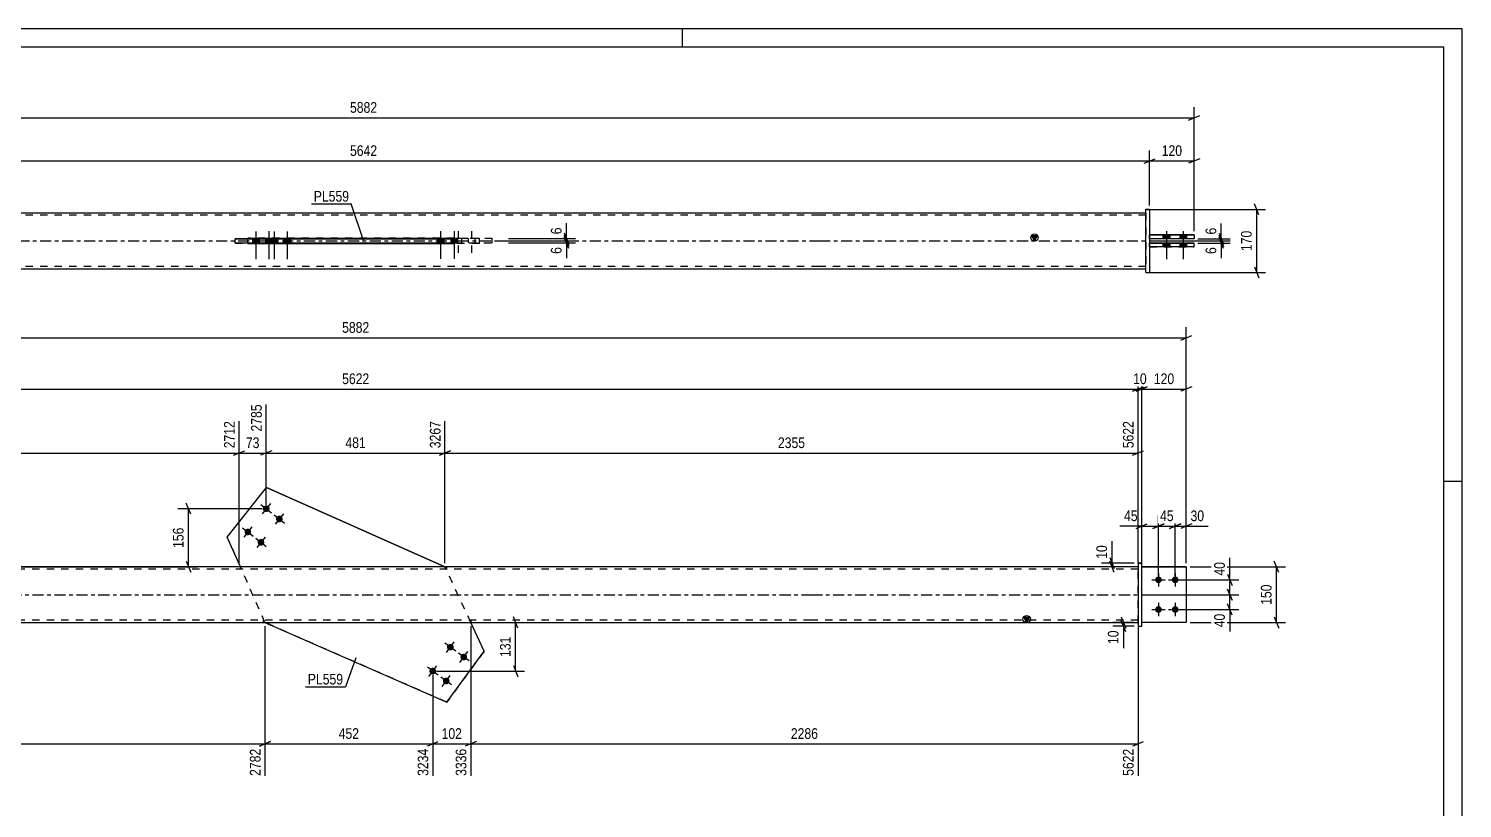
# Model space of a CAD drawing. Header units: millimetres. Extents: x 0 to 594, y 0 to 420.
# Drawn here: x 207.9 to 594, y 210 to 420 of the extents above; entities that cross this region are included whole.
import ezdxf

# ---------------------------------------------------------------- set-up
doc = ezdxf.new("R2010")
doc.units = ezdxf.units.MM
doc.linetypes.add('DXK_LINE_DOT2', pattern=[3.9198, 1.9599, -1.9599])
doc.linetypes.add('DXK_LINE_DOT3', pattern=[5.9187, 2.979, -0.9799, 0.9799, -0.9799])
doc.styles.add('Arial Narrow', font='ARIALN.TTF', dxfattribs={"height": 0.2})

# ---------------------------------------------------------------- blocks, each defined once
blk = doc.blocks.new('Unknown-580870768-1129')
at = {"color": 5, "linetype": 'Continuous'}
for p, q in [((594, 420), (0, 420)), ((384, 415), (384, 420)), ((594, 0), (594, 420)), ((589, 415), (5, 415)), ((589, 5), (589, 415)), ((594, 298), (589, 298))]:
    blk.add_line(p, q, dxfattribs=at)
blk = doc.blocks.new('Part-580870768-1687 - 1671')
at = {"color": 2, "linetype": 'Continuous'}
for p, q in [((261.4, 283.06), (271.92, 296.41)), ((261.4, 283.07), (271.92, 296.41)), ((320.01, 275.05), (271.92, 296.41)), ((271.92, 296.41), (271.92, 296.41)), ((271.92, 296.41), (320.02, 275.05)), ((264.93, 275.05), (261.4, 283.06)), ((271.55, 260.05), (320.52, 238.6)), ((330.57, 252.31), (326.98, 260.05)), ((330.57, 252.31), (326.98, 260.05)), ((320.52, 238.6), (330.57, 252.31))]:
    blk.add_line(p, q, dxfattribs=at)
at = {"color": 7, "linetype": 'DXK_LINE_DOT2'}
for p, q in [((261.4, 283.06), (261.4, 283.07)), ((271.55, 260.05), (261.4, 283.07)), ((271.55, 260.05), (264.93, 275.05)), ((320.02, 275.05), (320.01, 275.05)), ((320.02, 275.05), (320.02, 275.05)), ((326.98, 260.05), (320.02, 275.05)), ((326.98, 260.05), (320.02, 275.05)), ((271.55, 260.05), (271.55, 260.05)), ((320.52, 238.6), (271.55, 260.05)), ((330.57, 252.31), (320.52, 238.6)), ((330.57, 252.31), (330.57, 252.31)), ((320.52, 238.6), (320.52, 238.6))]:
    blk.add_line(p, q, dxfattribs=at)
blk = doc.blocks.new('Bolt-580870768-1679 - 1671')
at = {"linetype": 'Continuous'}
for points in [[(321.46, 254.31), (321.65, 254.29), (321.83, 254.23), (321.99, 254.14), (322.13, 254.01), (322.24, 253.86), (322.32, 253.69), (322.36, 253.5), (322.36, 253.32), (322.32, 253.13), (322.24, 252.96), (322.13, 252.81), (321.99, 252.68), (321.83, 252.59), (321.65, 252.53), (321.46, 252.51), (321.27, 252.53), (321.1, 252.59), (320.93, 252.68), (320.79, 252.81), (320.68, 252.96), (320.61, 253.13), (320.57, 253.32), (320.57, 253.5), (320.61, 253.69), (320.68, 253.86), (320.79, 254.01), (320.93, 254.14), (321.1, 254.23), (321.27, 254.29)], [(325.09, 251.65), (325.28, 251.63), (325.46, 251.57), (325.62, 251.48), (325.76, 251.35), (325.87, 251.2), (325.95, 251.03), (325.99, 250.84), (325.99, 250.66), (325.95, 250.47), (325.87, 250.3), (325.76, 250.15), (325.62, 250.02), (325.46, 249.93), (325.28, 249.87), (325.09, 249.85), (324.9, 249.87), (324.72, 249.93), (324.56, 250.02), (324.42, 250.15), (324.31, 250.3), (324.23, 250.47), (324.2, 250.66), (324.2, 250.84), (324.23, 251.03), (324.31, 251.2), (324.42, 251.35), (324.56, 251.48), (324.72, 251.57), (324.9, 251.63)], [(316.73, 247.86), (316.92, 247.84), (317.1, 247.78), (317.26, 247.69), (317.4, 247.56), (317.51, 247.41), (317.59, 247.24), (317.63, 247.05), (317.63, 246.87), (317.59, 246.68), (317.51, 246.51), (317.4, 246.36), (317.26, 246.23), (317.1, 246.14), (316.92, 246.08), (316.73, 246.06), (316.54, 246.08), (316.36, 246.14), (316.2, 246.23), (316.06, 246.36), (315.95, 246.51), (315.87, 246.68), (315.84, 246.87), (315.84, 247.05), (315.87, 247.24), (315.95, 247.41), (316.06, 247.56), (316.2, 247.69), (316.36, 247.78), (316.54, 247.84)], [(320.36, 245.2), (320.55, 245.18), (320.73, 245.12), (320.89, 245.03), (321.03, 244.9), (321.14, 244.75), (321.22, 244.58), (321.25, 244.39), (321.25, 244.2), (321.22, 244.02), (321.14, 243.85), (321.03, 243.7), (320.89, 243.57), (320.73, 243.48), (320.55, 243.42), (320.36, 243.4), (320.17, 243.42), (319.99, 243.48), (319.83, 243.57), (319.69, 243.7), (319.58, 243.85), (319.5, 244.02), (319.46, 244.2), (319.46, 244.39), (319.5, 244.58), (319.58, 244.75), (319.69, 244.9), (319.83, 245.03), (319.99, 245.12), (320.17, 245.18)]]:
    blk.add_hatch(color=1, dxfattribs=at).paths.add_polyline_path(points)
at = {"color": 1, "linetype": 'Continuous'}
for p, q in [((320.4, 251.96), (322.53, 254.86)), ((322.91, 252.35), (320.01, 254.48)), ((326.54, 249.69), (323.64, 251.82)), ((324.03, 249.3), (326.15, 252.2)), ((318.18, 245.9), (315.28, 248.03)), ((315.67, 245.51), (317.8, 248.41)), ((321.81, 243.24), (318.91, 245.36)), ((319.3, 242.85), (321.42, 245.75))]:
    blk.add_line(p, q, dxfattribs=at)
blk = doc.blocks.new('Bolt-580870768-1680 - 1671')
at = {"linetype": 'Continuous'}
for points in [[(271.88, 291.61), (272.07, 291.59), (272.25, 291.53), (272.41, 291.44), (272.55, 291.31), (272.66, 291.16), (272.74, 290.99), (272.78, 290.8), (272.78, 290.62), (272.74, 290.43), (272.66, 290.26), (272.55, 290.11), (272.41, 289.98), (272.25, 289.89), (272.07, 289.83), (271.88, 289.81), (271.7, 289.83), (271.52, 289.89), (271.36, 289.98), (271.22, 290.11), (271.11, 290.26), (271.03, 290.43), (270.99, 290.62), (270.99, 290.8), (271.03, 290.99), (271.11, 291.16), (271.22, 291.31), (271.36, 291.44), (271.52, 291.53), (271.7, 291.59)], [(275.42, 288.82), (275.61, 288.8), (275.78, 288.74), (275.95, 288.65), (276.09, 288.52), (276.2, 288.37), (276.27, 288.2), (276.31, 288.02), (276.31, 287.83), (276.27, 287.64), (276.2, 287.47), (276.09, 287.32), (275.95, 287.19), (275.78, 287.1), (275.61, 287.04), (275.42, 287.02), (275.23, 287.04), (275.05, 287.1), (274.89, 287.19), (274.75, 287.32), (274.64, 287.47), (274.56, 287.64), (274.52, 287.83), (274.52, 288.02), (274.56, 288.2), (274.64, 288.37), (274.75, 288.52), (274.89, 288.65), (275.05, 288.74), (275.23, 288.8)], [(266.93, 285.33), (267.12, 285.31), (267.3, 285.25), (267.46, 285.16), (267.6, 285.03), (267.71, 284.88), (267.79, 284.71), (267.83, 284.52), (267.83, 284.33), (267.79, 284.15), (267.71, 283.98), (267.6, 283.83), (267.46, 283.7), (267.3, 283.61), (267.12, 283.55), (266.93, 283.53), (266.74, 283.55), (266.56, 283.61), (266.4, 283.7), (266.26, 283.83), (266.15, 283.98), (266.07, 284.15), (266.04, 284.33), (266.04, 284.52), (266.07, 284.71), (266.15, 284.88), (266.26, 285.03), (266.4, 285.16), (266.56, 285.25), (266.74, 285.31)], [(270.46, 282.54), (270.65, 282.52), (270.83, 282.46), (270.99, 282.37), (271.13, 282.24), (271.24, 282.09), (271.32, 281.92), (271.36, 281.74), (271.36, 281.55), (271.32, 281.36), (271.24, 281.19), (271.13, 281.04), (270.99, 280.91), (270.83, 280.82), (270.65, 280.76), (270.46, 280.74), (270.28, 280.76), (270.1, 280.82), (269.93, 280.91), (269.79, 281.04), (269.68, 281.19), (269.61, 281.36), (269.57, 281.55), (269.57, 281.74), (269.61, 281.92), (269.68, 282.09), (269.79, 282.24), (269.93, 282.37), (270.1, 282.46), (270.28, 282.52)]]:
    blk.add_hatch(color=1, dxfattribs=at).paths.add_polyline_path(points)
at = {"color": 1, "linetype": 'Continuous'}
for p, q in [((270.47, 291.83), (273.3, 289.6)), ((273, 292.12), (270.77, 289.3)), ((268.04, 285.84), (265.82, 283.02)), ((274, 289.04), (276.83, 286.81)), ((276.53, 289.34), (274.3, 286.51)), ((265.52, 285.54), (268.34, 283.32)), ((269.05, 282.76), (271.88, 280.53)), ((271.58, 283.06), (269.35, 280.23))]:
    blk.add_line(p, q, dxfattribs=at)
blk = doc.blocks.new('Part-580870768-1718 - 1671')
at = {"linetype": 'Continuous'}
blk.add_hatch(color=2, dxfattribs=at).paths.add_polyline_path([(476.67, 260.05), (475.87, 261.45), (477.47, 261.45)])
at = {"color": 2, "linetype": 'Continuous'}
for p, q in [((418.57, 275.05), (173.4, 275.05)), ((506.67, 275.05), (418.67, 275.05)), ((173.4, 260.05), (418.57, 260.05)), ((418.67, 260.05), (506.67, 260.05)), ((476.67, 260.05), (475.87, 261.45)), ((475.87, 261.45), (477.47, 261.45)), ((477.47, 261.45), (476.67, 260.05))]:
    blk.add_line(p, q, dxfattribs=at)
at = {"color": 7, "linetype": 'DXK_LINE_DOT2'}
for p, q in [((418.57, 274.45), (173.4, 274.45)), ((264.83, 275.05), (264.83, 274.45)), ((320.4, 275.05), (320.4, 274.45)), ((506.67, 274.45), (418.67, 274.45)), ((506.67, 260.05), (506.67, 275.05)), ((418.57, 260.65), (173.4, 260.65)), ((271.19, 260.05), (271.19, 260.65)), ((327.08, 260.05), (327.08, 260.65)), ((506.67, 260.65), (418.67, 260.65))]:
    blk.add_line(p, q, dxfattribs=at)
at = {"color": 7, "linetype": 'DXK_LINE_DOT3'}
for p, q in [((173.4, 267.55), (418.57, 267.55)), ((418.67, 267.55), (506.67, 267.55))]:
    blk.add_line(p, q, dxfattribs=at)
at = {"color": 2, "linetype": 'Continuous'}
blk.add_circle((476.67, 260.95), 1, dxfattribs=at)
blk = doc.blocks.new('Part-580870768-3799 - 1671')
at = {"color": 2, "linetype": 'Continuous'}
for p, q in [((507.67, 275.06), (519.67, 275.06)), ((519.67, 275.05), (507.67, 275.05)), ((519.67, 275.06), (519.67, 275.05)), ((519.67, 275.06), (519.67, 275.05)), ((519.67, 275.05), (519.67, 275.05))]:
    blk.add_line(p, q, dxfattribs=at)
at = {"color": 7, "linetype": 'DXK_LINE_DOT2'}
for p, q in [((507.67, 275.05), (507.67, 275.06)), ((507.67, 260.05), (507.67, 275.06)), ((519.67, 275.05), (519.67, 260.05)), ((519.67, 260.06), (507.67, 260.06)), ((519.67, 260.05), (507.67, 260.05))]:
    blk.add_line(p, q, dxfattribs=at)
blk = doc.blocks.new('Part-580870768-3800 - 1671')
at = {"color": 2, "linetype": 'Continuous'}
for p, q in [((507.67, 275.05), (519.67, 275.05)), ((519.67, 275.05), (507.67, 275.05)), ((519.67, 275.05), (519.67, 275.05)), ((519.67, 275.05), (519.67, 260.05)), ((519.67, 260.05), (507.67, 260.05))]:
    blk.add_line(p, q, dxfattribs=at)
at = {"color": 7, "linetype": 'DXK_LINE_DOT2'}
for p, q in [((507.67, 275.05), (507.67, 275.05)), ((507.67, 260.05), (507.67, 275.05)), ((519.67, 260.05), (507.67, 260.05))]:
    blk.add_line(p, q, dxfattribs=at)
blk = doc.blocks.new('Part-580870768-3801 - 1671')
at = {"color": 2, "linetype": 'Continuous'}
for p, q in [((506.67, 276.03), (506.67, 276.07)), ((506.67, 276.07), (506.67, 259.03)), ((506.67, 276.07), (507.67, 276.07)), ((507.67, 276.03), (506.67, 276.03)), ((507.67, 259.03), (507.67, 276.07)), ((506.67, 259.03), (507.67, 259.03))]:
    blk.add_line(p, q, dxfattribs=at)
at = {"color": 7, "linetype": 'DXK_LINE_DOT2'}
blk.add_line((506.67, 259.07), (507.67, 259.07), dxfattribs=at)
blk = doc.blocks.new('Bolt-580870768-3802 - 1671')
at = {"linetype": 'Continuous'}
for points in [[(512.17, 272.45), (512.36, 272.43), (512.54, 272.37), (512.7, 272.28), (512.84, 272.15), (512.95, 272), (513.03, 271.83), (513.07, 271.64), (513.07, 271.46), (513.03, 271.27), (512.95, 271.1), (512.84, 270.95), (512.7, 270.82), (512.54, 270.73), (512.36, 270.67), (512.17, 270.65), (511.99, 270.67), (511.81, 270.73), (511.65, 270.82), (511.51, 270.95), (511.39, 271.1), (511.32, 271.27), (511.28, 271.46), (511.28, 271.64), (511.32, 271.83), (511.39, 272), (511.51, 272.15), (511.65, 272.28), (511.81, 272.37), (511.99, 272.43)], [(516.67, 272.45), (516.86, 272.43), (517.04, 272.37), (517.2, 272.28), (517.34, 272.15), (517.45, 272), (517.53, 271.83), (517.57, 271.64), (517.57, 271.46), (517.53, 271.27), (517.45, 271.1), (517.34, 270.95), (517.2, 270.82), (517.04, 270.73), (516.86, 270.67), (516.67, 270.65), (516.49, 270.67), (516.31, 270.73), (516.15, 270.82), (516.01, 270.95), (515.89, 271.1), (515.82, 271.27), (515.78, 271.46), (515.78, 271.64), (515.82, 271.83), (515.89, 272), (516.01, 272.15), (516.15, 272.28), (516.31, 272.37), (516.49, 272.43)], [(512.17, 264.45), (512.36, 264.43), (512.54, 264.37), (512.7, 264.28), (512.84, 264.15), (512.95, 264), (513.03, 263.83), (513.07, 263.64), (513.07, 263.46), (513.03, 263.27), (512.95, 263.1), (512.84, 262.95), (512.7, 262.82), (512.54, 262.73), (512.36, 262.67), (512.17, 262.65), (511.99, 262.67), (511.81, 262.73), (511.65, 262.82), (511.51, 262.95), (511.39, 263.1), (511.32, 263.27), (511.28, 263.46), (511.28, 263.64), (511.32, 263.83), (511.39, 264), (511.51, 264.15), (511.65, 264.28), (511.81, 264.37), (511.99, 264.43)], [(516.67, 264.45), (516.86, 264.43), (517.04, 264.37), (517.2, 264.28), (517.34, 264.15), (517.45, 264), (517.53, 263.83), (517.57, 263.64), (517.57, 263.46), (517.53, 263.27), (517.45, 263.1), (517.34, 262.95), (517.2, 262.82), (517.04, 262.73), (516.86, 262.67), (516.67, 262.65), (516.49, 262.67), (516.31, 262.73), (516.15, 262.82), (516.01, 262.95), (515.89, 263.1), (515.82, 263.27), (515.78, 263.46), (515.78, 263.64), (515.82, 263.83), (515.89, 264), (516.01, 264.15), (516.15, 264.28), (516.31, 264.37), (516.49, 264.43)]]:
    blk.add_hatch(color=1, dxfattribs=at).paths.add_polyline_path(points)
at = {"color": 1, "linetype": 'Continuous'}
for p, q in [((510.37, 271.55), (513.97, 271.55)), ((512.17, 273.35), (512.17, 269.75)), ((514.87, 271.55), (518.47, 271.55)), ((516.67, 273.35), (516.67, 269.75)), ((510.37, 263.55), (513.97, 263.55)), ((512.17, 265.35), (512.17, 261.75)), ((514.87, 263.55), (518.47, 263.55)), ((516.67, 265.35), (516.67, 261.75))]:
    blk.add_line(p, q, dxfattribs=at)
blk = doc.blocks.new('Part-580870768-1455 - 1366')
at = {"linetype": 'Continuous'}
blk.add_hatch(color=2, dxfattribs=at).paths.add_polyline_path([(478.79, 362.85), (477.99, 364.25), (479.59, 364.25)])
at = {"color": 2, "linetype": 'Continuous'}
for p, q in [((420.69, 370.35), (175.52, 370.35)), ((508.79, 370.35), (420.79, 370.35)), ((266.95, 363.53), (322.52, 363.53)), ((266.95, 363.53), (266.95, 363.41)), ((273.31, 363.53), (273.31, 363.39)), ((322.52, 363.53), (322.52, 362.13)), ((478.79, 362.85), (477.99, 364.25)), ((477.99, 364.25), (479.59, 364.25)), ((479.59, 364.25), (478.79, 362.85)), ((266.95, 362.13), (266.95, 362.21)), ((266.95, 362.13), (322.52, 362.13)), ((266.95, 362.13), (322.52, 362.13)), ((273.31, 362.16), (273.31, 362.19)), ((322.52, 362.16), (273.31, 362.16)), ((322.52, 362.16), (273.31, 362.16)), ((175.52, 355.35), (420.69, 355.35)), ((420.79, 355.35), (508.79, 355.35))]:
    blk.add_line(p, q, dxfattribs=at)
at = {"color": 7, "linetype": 'DXK_LINE_DOT2'}
for p, q in [((420.69, 369.75), (175.52, 369.75)), ((508.79, 369.75), (420.79, 369.75)), ((508.79, 370.35), (508.79, 355.35)), ((266.95, 363.53), (266.95, 363.53)), ((322.52, 363.53), (266.95, 363.53)), ((266.95, 363.53), (266.95, 363.53)), ((266.95, 362.13), (266.95, 363.41)), ((273.31, 363.56), (273.31, 363.53)), ((273.31, 363.56), (329.2, 363.56)), ((273.31, 363.56), (273.31, 363.56)), ((273.31, 363.56), (329.2, 363.56)), ((273.31, 363.56), (273.31, 363.53)), ((273.31, 363.56), (273.31, 363.56)), ((273.31, 362.16), (273.31, 363.39)), ((322.52, 363.53), (322.52, 363.53)), ((322.52, 363.53), (322.52, 363.53)), ((329.2, 363.56), (329.2, 362.16)), ((329.2, 362.16), (322.52, 362.16)), ((329.2, 362.16), (322.52, 362.16)), ((420.69, 355.95), (175.52, 355.95)), ((508.79, 355.95), (420.79, 355.95))]:
    blk.add_line(p, q, dxfattribs=at)
at = {"color": 7, "linetype": 'DXK_LINE_DOT3'}
for p, q in [((175.52, 362.85), (420.69, 362.85)), ((420.79, 362.85), (508.79, 362.85))]:
    blk.add_line(p, q, dxfattribs=at)
at = {"color": 2, "linetype": 'Continuous'}
blk.add_circle((478.79, 363.75), 1, dxfattribs=at)
blk = doc.blocks.new('Bolt-580870768-1434 - 1366')
at = {"linetype": 'Continuous'}
for points in [[(317.95, 362.29), (319.75, 362.29), (319.75, 363.49), (317.95, 363.49)], [(321.58, 362.29), (323.38, 362.3), (323.38, 363.5), (321.58, 363.49)]]:
    blk.add_hatch(color=1, dxfattribs=at).paths.add_polyline_path(points)
at = {"color": 1, "linetype": 'Continuous'}
for p, q in [((317.95, 363.49), (317.95, 362.29)), ((318.85, 365.49), (318.85, 357.99)), ((319.75, 363.49), (319.75, 362.29)), ((321.58, 363.49), (321.58, 362.29)), ((322.48, 365.49), (322.48, 357.99)), ((323.38, 363.5), (323.38, 362.3))]:
    blk.add_line(p, q, dxfattribs=at)
at = {"color": 1, "linetype": 'DXK_LINE_DOT2'}
for p, q in [((322.68, 363.47), (322.68, 362.27)), ((323.58, 365.48), (323.58, 357.98)), ((324.48, 363.48), (324.48, 362.28)), ((326.31, 363.48), (326.31, 362.28)), ((327.21, 365.48), (327.21, 357.98)), ((328.11, 363.48), (328.11, 362.28))]:
    blk.add_line(p, q, dxfattribs=at)
blk = doc.blocks.new('Part-580870768-1396 - 1366')
at = {"color": 2, "linetype": 'Continuous'}
for p, q in [((273.67, 363.46), (263.52, 363.41)), ((263.52, 362.21), (263.52, 363.41)), ((263.52, 363.41), (274.04, 363.39)), ((322.52, 363.51), (273.67, 363.46)), ((274.04, 363.39), (322.14, 363.43)), ((274.04, 362.19), (274.04, 363.39)), ((322.14, 362.23), (322.14, 363.43)), ((322.52, 363.43), (322.14, 363.43)), ((274.04, 362.19), (263.52, 362.21)), ((322.14, 362.23), (274.04, 362.19)), ((322.52, 362.23), (322.14, 362.23))]:
    blk.add_line(p, q, dxfattribs=at)
at = {"color": 7, "linetype": 'DXK_LINE_DOT2'}
for p, q in [((273.67, 362.26), (273.67, 363.46)), ((322.64, 363.51), (322.52, 363.51)), ((332.69, 363.48), (322.52, 363.43)), ((322.64, 362.31), (322.64, 363.51)), ((332.69, 363.48), (322.64, 363.51)), ((332.69, 362.28), (332.69, 363.48)), ((263.52, 362.21), (273.67, 362.26)), ((273.67, 362.26), (322.64, 362.31)), ((332.69, 362.28), (322.52, 362.23)), ((322.64, 362.31), (332.69, 362.28))]:
    blk.add_line(p, q, dxfattribs=at)
blk = doc.blocks.new('Bolt-580870768-1435 - 1366')
at = {"linetype": 'Continuous'}
for points in [[(269.95, 363.41), (268.15, 363.41), (268.15, 362.21), (269.95, 362.21)], [(273.48, 363.42), (271.68, 363.42), (271.68, 362.22), (273.48, 362.22)], [(274.91, 363.4), (273.11, 363.4), (273.11, 362.2), (274.91, 362.2)], [(278.44, 363.41), (276.64, 363.4), (276.64, 362.2), (278.44, 362.21)]]:
    blk.add_hatch(color=1, dxfattribs=at).paths.add_polyline_path(points)
at = {"color": 1, "linetype": 'Continuous'}
for p, q in [((268.15, 363.41), (268.15, 362.21)), ((269.05, 365.41), (269.05, 357.91)), ((269.95, 363.41), (269.95, 362.21)), ((271.68, 363.42), (271.68, 362.22)), ((272.58, 365.42), (272.58, 357.92)), ((273.11, 363.4), (273.11, 362.2)), ((273.48, 363.42), (273.48, 362.22)), ((274.01, 365.4), (274.01, 357.9)), ((274.91, 363.4), (274.91, 362.2)), ((276.64, 363.4), (276.64, 362.2)), ((277.54, 365.4), (277.54, 357.9)), ((278.44, 363.41), (278.44, 362.21))]:
    blk.add_line(p, q, dxfattribs=at)
blk = doc.blocks.new('Part-580870768-3843 - 1366')
at = {"color": 2, "linetype": 'Continuous'}
for p, q in [((521.79, 364.46), (509.79, 364.46)), ((509.79, 364.43), (521.79, 364.43)), ((521.79, 363.43), (509.79, 363.43)), ((521.79, 364.46), (521.79, 363.43))]:
    blk.add_line(p, q, dxfattribs=at)
at = {"color": 7, "linetype": 'DXK_LINE_DOT2'}
for p, q in [((509.79, 363.43), (509.79, 364.46)), ((509.79, 363.46), (521.79, 363.46))]:
    blk.add_line(p, q, dxfattribs=at)
blk = doc.blocks.new('Part-580870768-3844 - 1366')
at = {"color": 2, "linetype": 'Continuous'}
for p, q in [((521.79, 362.26), (509.79, 362.26)), ((509.79, 362.23), (521.79, 362.23)), ((521.79, 361.23), (509.79, 361.23)), ((521.79, 361.23), (521.79, 362.26))]:
    blk.add_line(p, q, dxfattribs=at)
at = {"color": 7, "linetype": 'DXK_LINE_DOT2'}
for p, q in [((509.79, 361.23), (509.79, 362.26)), ((509.79, 361.26), (521.79, 361.26))]:
    blk.add_line(p, q, dxfattribs=at)
blk = doc.blocks.new('Part-580870768-3845 - 1366')
at = {"color": 2, "linetype": 'Continuous'}
for p, q in [((508.79, 371.36), (508.79, 371.33)), ((508.79, 371.33), (508.79, 371.36)), ((508.79, 371.36), (509.79, 371.36)), ((508.79, 354.33), (508.79, 371.33)), ((508.79, 371.33), (509.79, 371.33)), ((509.79, 371.33), (509.79, 371.36)), ((509.79, 371.36), (509.79, 371.33)), ((509.79, 371.33), (509.79, 354.33)), ((508.79, 354.33), (509.79, 354.33))]:
    blk.add_line(p, q, dxfattribs=at)
at = {"color": 7, "linetype": 'DXK_LINE_DOT2'}
for p, q in [((508.79, 354.36), (509.79, 354.36)), ((509.79, 354.36), (509.79, 354.33))]:
    blk.add_line(p, q, dxfattribs=at)
blk = doc.blocks.new('Bolt-580870768-3846 - 1366')
at = {"linetype": 'Continuous'}
for points in [[(515.19, 364.45), (513.39, 364.45), (513.39, 363.45), (515.19, 363.45)], [(515.19, 364.44), (513.39, 364.44), (513.39, 363.44), (515.19, 363.44)], [(519.69, 364.45), (517.89, 364.45), (517.89, 363.45), (519.69, 363.45)], [(519.69, 364.44), (517.89, 364.44), (517.89, 363.44), (519.69, 363.44)], [(515.19, 362.25), (513.39, 362.25), (513.39, 361.25), (515.19, 361.25)], [(515.19, 362.24), (513.39, 362.24), (513.39, 361.24), (515.19, 361.24)], [(519.69, 362.25), (517.89, 362.25), (517.89, 361.25), (519.69, 361.25)], [(519.69, 362.24), (517.89, 362.24), (517.89, 361.24), (519.69, 361.24)]]:
    blk.add_hatch(color=1, dxfattribs=at).paths.add_polyline_path(points)
at = {"color": 1, "linetype": 'Continuous'}
for p, q in [((513.39, 364.45), (513.39, 363.45)), ((513.39, 364.44), (513.39, 363.44)), ((514.29, 365.45), (514.29, 357.95)), ((514.29, 365.44), (514.29, 357.94)), ((515.19, 364.45), (515.19, 363.45)), ((515.19, 364.44), (515.19, 363.44)), ((517.89, 364.45), (517.89, 363.45)), ((517.89, 364.44), (517.89, 363.44)), ((518.79, 365.45), (518.79, 357.95)), ((518.79, 365.44), (518.79, 357.94)), ((519.69, 364.45), (519.69, 363.45)), ((519.69, 364.44), (519.69, 363.44)), ((513.39, 362.25), (513.39, 361.25)), ((513.39, 362.24), (513.39, 361.24)), ((515.19, 362.25), (515.19, 361.25)), ((515.19, 362.24), (515.19, 361.24)), ((517.89, 362.25), (517.89, 361.25)), ((517.89, 362.24), (517.89, 361.24)), ((519.69, 362.25), (519.69, 361.25)), ((519.69, 362.24), (519.69, 361.24))]:
    blk.add_line(p, q, dxfattribs=at)
blk = doc.blocks.new('StraightDimension-580870768-6420 - 1671')
at = {"color": 7, "linetype": 'Continuous'}
for p, q in [((505.67, 260.05), (499.9, 260.05)), ((505.67, 259.03), (499.9, 259.03)), ((502.15, 261.55), (503.35, 258.55)), ((503.35, 257.53), (502.15, 260.53)), ((502.75, 259.03), (502.75, 260.05))]:
    blk.add_line(p, q, dxfattribs=at)
at = {"color": 0}
blk.add_wipeout([(502, 258.51), (497.8, 258.51), (497.8, 253.65), (502, 253.65)], dxfattribs=at)
at = {"color": 7, "linetype": 'Continuous'}
blk.add_line((502.75, 259.03), (502.75, 253.13), dxfattribs=at)
blk.add_line((502.75, 259.03), (502.75, 253.13), dxfattribs=at)
at = {"color": 3, "style": 'Arial Narrow'}
blk.add_text('10', height=2.863, rotation=90.0002, dxfattribs=at).set_placement((501.4, 254.25))
blk = doc.blocks.new('StraightDimension-580870768-6605 - 1671')
at = {"color": 7, "linetype": 'Continuous'}
for p, q in [((271.55, 259.05), (271.55, 218.74)), ((85.3, 258.03), (85.3, 224.23)), ((86.8, 227.96), (83.8, 226.76)), ((270.05, 226.76), (273.05, 227.96)), ((85.3, 227.36), (271.55, 227.36))]:
    blk.add_line(p, q, dxfattribs=at)
at = {"color": 0}
blk.add_wipeout([(182.68, 228.11), (182.68, 232.31), (174.17, 232.31), (174.17, 228.11)], dxfattribs=at)
at = {"color": 0, "linetype": 'Continuous'}
for points in [[(84.7, 226.66), (80.5, 226.66), (80.5, 223.63), (84.7, 223.63)], [(270.95, 226.66), (266.75, 226.66), (266.75, 218.14), (270.95, 218.14)]]:
    blk.add_wipeout(points, dxfattribs=at)
at = {"color": 3, "style": 'Arial Narrow'}
blk.add_text('2782', height=2.863, dxfattribs=at).set_placement((174.77, 228.71))
at = {"color": 3, "linetype": 'Continuous', "style": 'Arial Narrow'}
for s, height, p in [('0', 2.86, (84.1, 224.23)), ('2782', 2.863, (270.35, 218.74))]:
    blk.add_text(s, height=height, rotation=90.0002, dxfattribs=at).set_placement(p)
blk = doc.blocks.new('StraightDimension-580870768-2023 - 1671')
at = {"color": 7, "linetype": 'Continuous'}
for p, q in [((270.88, 290.7), (248.12, 290.7)), ((251.57, 289.2), (250.37, 292.2)), ((250.97, 275.07), (250.97, 290.7)), ((185.36, 275.07), (253.37, 275.07)), ((250.37, 276.57), (251.57, 273.57))]:
    blk.add_line(p, q, dxfattribs=at)
at = {"color": 0}
blk.add_wipeout([(250.22, 286.23), (246.02, 286.23), (246.02, 279.54), (250.22, 279.54)], dxfattribs=at)
at = {"color": 3, "style": 'Arial Narrow'}
blk.add_text('156', height=2.863, rotation=90.0002, dxfattribs=at).set_placement((249.62, 280.14))
blk = doc.blocks.new('StraightDimension-580870768-6602 - 1671')
at = {"color": 7, "linetype": 'Continuous'}
for p, q in [((326.98, 259.05), (326.98, 218.74)), ((506.67, 259.05), (506.67, 218.74)), ((328.48, 227.96), (325.48, 226.76)), ((505.17, 226.76), (508.17, 227.96)), ((326.98, 227.36), (506.67, 227.36))]:
    blk.add_line(p, q, dxfattribs=at)
at = {"color": 0}
blk.add_wipeout([(421.08, 228.11), (421.08, 232.31), (412.57, 232.31), (412.57, 228.11)], dxfattribs=at)
at = {"color": 0, "linetype": 'Continuous'}
blk.add_wipeout([(506.07, 226.66), (501.87, 226.66), (501.87, 218.14), (506.07, 218.14)], dxfattribs=at)
at = {"color": 3, "style": 'Arial Narrow'}
blk.add_text('2286', height=2.863, dxfattribs=at).set_placement((413.17, 228.71))
at = {"color": 3, "linetype": 'Continuous', "style": 'Arial Narrow'}
blk.add_text('5622', height=2.863, rotation=90.0002, dxfattribs=at).set_placement((505.47, 218.74))
blk = doc.blocks.new('StraightDimension-580870768-6380 - 1671')
at = {"color": 7, "linetype": 'Continuous'}
for p, q in [((506.17, 285.41), (509.17, 286.61)), ((507.67, 276.05), (507.67, 288.86)), ((507.67, 286.01), (512.17, 286.01)), ((513.67, 286.61), (510.67, 285.41)), ((512.17, 272.56), (512.17, 288.86))]:
    blk.add_line(p, q, dxfattribs=at)
at = {"color": 0}
blk.add_wipeout([(507.15, 286.76), (507.15, 290.96), (502.29, 290.96), (502.29, 286.76)], dxfattribs=at)
at = {"color": 7, "linetype": 'Continuous'}
blk.add_line((507.67, 286.01), (501.77, 286.01), dxfattribs=at)
blk.add_line((507.67, 286.01), (501.77, 286.01), dxfattribs=at)
at = {"color": 3, "style": 'Arial Narrow'}
blk.add_text('45', height=2.863, dxfattribs=at).set_placement((502.89, 287.36))
blk = doc.blocks.new('StraightDimension-580870768-6195 - 1671')
at = {"color": 7, "linetype": 'Continuous'}
for p, q in [((506.67, 277.07), (506.67, 325.77)), ((85.3, 322.92), (506.67, 322.92)), ((505.17, 322.32), (508.17, 323.52))]:
    blk.add_line(p, q, dxfattribs=at)
at = {"color": 0}
blk.add_wipeout([(300.24, 323.67), (300.24, 327.87), (291.73, 327.87), (291.73, 323.67)], dxfattribs=at)
at = {"color": 3, "style": 'Arial Narrow'}
blk.add_text('5622', height=2.863, dxfattribs=at).set_placement((292.33, 324.27))
blk = doc.blocks.new('StraightDimension-580870768-6193 - 1671')
at = {"color": 7, "linetype": 'Continuous'}
for p, q in [((507.67, 277.07), (507.67, 325.77)), ((519.67, 276.06), (519.67, 325.77)), ((506.17, 322.32), (509.17, 323.52)), ((507.67, 322.92), (519.67, 322.92)), ((521.17, 323.52), (518.17, 322.32))]:
    blk.add_line(p, q, dxfattribs=at)
at = {"color": 0}
blk.add_wipeout([(517.02, 323.67), (517.02, 327.87), (510.33, 327.87), (510.33, 323.67)], dxfattribs=at)
at = {"color": 3, "style": 'Arial Narrow'}
blk.add_text('120', height=2.863, dxfattribs=at).set_placement((510.93, 324.27))
blk = doc.blocks.new('StraightDimension-580870768-6302 - 1671')
at = {"color": 7, "linetype": 'Continuous'}
for p, q in [((320.02, 276.05), (320.02, 314.3)), ((506.67, 276.05), (506.67, 314.3)), ((321.52, 306.29), (318.52, 305.09)), ((320.02, 305.69), (506.67, 305.69)), ((505.17, 305.09), (508.17, 306.29))]:
    blk.add_line(p, q, dxfattribs=at)
at = {"color": 0, "linetype": 'Continuous'}
blk.add_wipeout([(506.07, 314.9), (501.87, 314.9), (501.87, 306.39), (506.07, 306.39)], dxfattribs=at)
at = {"color": 0}
blk.add_wipeout([(417.6, 306.44), (417.6, 310.64), (409.09, 310.64), (409.09, 306.44)], dxfattribs=at)
at = {"color": 3, "linetype": 'Continuous', "style": 'Arial Narrow'}
blk.add_text('5622', height=2.863, rotation=90.0002, dxfattribs=at).set_placement((505.47, 306.99))
at = {"color": 3, "style": 'Arial Narrow'}
blk.add_text('2355', height=2.863, dxfattribs=at).set_placement((409.69, 307.04))
blk = doc.blocks.new('StraightDimension-580870768-1728 - 1671')
at = {"color": 7, "linetype": 'Continuous'}
for p, q in [((72.3, 336.74), (519.67, 336.74)), ((518.17, 336.14), (521.17, 337.34)), ((519.67, 276.06), (519.67, 339.59))]:
    blk.add_line(p, q, dxfattribs=at)
at = {"color": 0}
blk.add_wipeout([(300.24, 337.49), (300.24, 341.69), (291.73, 341.69), (291.73, 337.49)], dxfattribs=at)
at = {"color": 3, "style": 'Arial Narrow'}
blk.add_text('5882', height=2.863, dxfattribs=at).set_placement((292.33, 338.09))
blk = doc.blocks.new('StraightDimension-580870768-6358 - 1671')
at = {"color": 7, "linetype": 'Continuous'}
for p, q in [((520.67, 275.06), (546.37, 275.06)), ((544.57, 273.56), (543.37, 276.56)), ((543.97, 260.05), (543.97, 275.06)), ((520.67, 260.05), (546.37, 260.05)), ((543.37, 261.55), (544.57, 258.55))]:
    blk.add_line(p, q, dxfattribs=at)
at = {"color": 0}
blk.add_wipeout([(543.22, 270.89), (539.02, 270.89), (539.02, 264.21), (543.22, 264.21)], dxfattribs=at)
at = {"color": 3, "style": 'Arial Narrow'}
blk.add_text('150', height=2.863, rotation=90.0002, dxfattribs=at).set_placement((542.62, 264.81))
blk = doc.blocks.new('StraightDimension-580870768-6378 - 1671')
at = {"color": 7, "linetype": 'Continuous'}
for p, q in [((515.17, 285.41), (518.17, 286.61)), ((516.67, 272.55), (516.67, 288.86)), ((516.67, 286.01), (519.67, 286.01)), ((521.17, 286.61), (518.17, 285.41)), ((519.67, 276.06), (519.67, 288.86))]:
    blk.add_line(p, q, dxfattribs=at)
at = {"color": 0}
blk.add_wipeout([(525.06, 286.76), (525.06, 290.96), (520.2, 290.96), (520.2, 286.76)], dxfattribs=at)
at = {"color": 7, "linetype": 'Continuous'}
blk.add_line((519.67, 286.01), (525.58, 286.01), dxfattribs=at)
blk.add_line((519.67, 286.01), (525.58, 286.01), dxfattribs=at)
at = {"color": 3, "style": 'Arial Narrow'}
blk.add_text('30', height=2.863, dxfattribs=at).set_placement((520.8, 287.36))
blk = doc.blocks.new('StraightDimension-580870768-1985 - 1671')
at = {"color": 7, "linetype": 'Continuous'}
for p, q in [((317.73, 260.05), (341.46, 260.05)), ((339.66, 258.55), (338.46, 261.55)), ((339.06, 246.95), (339.06, 260.05)), ((338.46, 248.45), (339.66, 245.45)), ((317.73, 246.95), (341.46, 246.95))]:
    blk.add_line(p, q, dxfattribs=at)
at = {"color": 0}
blk.add_wipeout([(338.31, 256.84), (334.11, 256.84), (334.11, 250.16), (338.31, 250.16)], dxfattribs=at)
at = {"color": 3, "style": 'Arial Narrow'}
blk.add_text('131', height=2.863, rotation=90.0002, dxfattribs=at).set_placement((337.71, 250.76))
blk = doc.blocks.new('StraightDimension-580870768-6194 - 1671')
at = {"color": 7, "linetype": 'Continuous'}
for p, q in [((506.67, 277.07), (506.67, 325.77)), ((507.67, 277.07), (507.67, 325.77)), ((505.17, 322.32), (508.17, 323.52)), ((509.17, 323.52), (506.17, 322.32)), ((506.67, 322.92), (507.67, 322.92))]:
    blk.add_line(p, q, dxfattribs=at)
at = {"color": 0}
blk.add_wipeout([(509.6, 323.67), (509.6, 327.87), (504.75, 327.87), (504.75, 323.67)], dxfattribs=at)
at = {"color": 3, "style": 'Arial Narrow'}
blk.add_text('10', height=2.863, dxfattribs=at).set_placement((505.35, 324.27))
blk = doc.blocks.new('StraightDimension-580870768-6303 - 1671')
at = {"color": 7, "linetype": 'Continuous'}
for p, q in [((271.88, 291.71), (271.88, 318.8)), ((320.02, 276.05), (320.02, 314.3)), ((273.38, 306.29), (270.38, 305.09)), ((271.88, 305.69), (320.02, 305.69)), ((318.52, 305.09), (321.52, 306.29))]:
    blk.add_line(p, q, dxfattribs=at)
at = {"color": 0, "linetype": 'Continuous'}
blk.add_wipeout([(319.42, 314.9), (315.22, 314.9), (315.22, 306.39), (319.42, 306.39)], dxfattribs=at)
at = {"color": 0}
blk.add_wipeout([(299.29, 306.44), (299.29, 310.64), (292.61, 310.64), (292.61, 306.44)], dxfattribs=at)
at = {"color": 3, "linetype": 'Continuous', "style": 'Arial Narrow'}
blk.add_text('3267', height=2.863, rotation=90.0002, dxfattribs=at).set_placement((318.82, 306.99))
at = {"color": 3, "style": 'Arial Narrow'}
blk.add_text('481', height=2.863, dxfattribs=at).set_placement((293.21, 307.04))
blk = doc.blocks.new('StraightDimension-580870768-6304 - 1671')
at = {"color": 7, "linetype": 'Continuous'}
for p, q in [((271.88, 291.71), (271.88, 318.8)), ((264.59, 276.05), (264.59, 314.3)), ((263.09, 305.09), (266.09, 306.29)), ((264.59, 305.69), (271.88, 305.69)), ((273.38, 306.29), (270.38, 305.09))]:
    blk.add_line(p, q, dxfattribs=at)
at = {"color": 0}
blk.add_wipeout([(270.66, 306.44), (270.66, 310.64), (265.81, 310.64), (265.81, 306.44)], dxfattribs=at)
at = {"color": 0, "linetype": 'Continuous'}
blk.add_wipeout([(271.28, 319.4), (267.08, 319.4), (267.08, 310.89), (271.28, 310.89)], dxfattribs=at)
at = {"color": 3, "linetype": 'Continuous', "style": 'Arial Narrow'}
blk.add_text('2785', height=2.863, rotation=90.0002, dxfattribs=at).set_placement((270.68, 311.49))
at = {"color": 3, "style": 'Arial Narrow'}
blk.add_text('73', height=2.863, dxfattribs=at).set_placement((266.41, 307.04))
blk = doc.blocks.new('StraightDimension-580870768-6305 - 1671')
at = {"color": 7, "linetype": 'Continuous'}
for p, q in [((264.59, 276.05), (264.59, 314.3)), ((86.8, 306.29), (83.8, 305.09)), ((85.3, 276.05), (85.3, 308.81)), ((85.3, 305.69), (264.59, 305.69)), ((263.09, 305.09), (266.09, 306.29))]:
    blk.add_line(p, q, dxfattribs=at)
at = {"color": 0, "linetype": 'Continuous'}
for points in [[(263.99, 314.9), (259.79, 314.9), (259.79, 306.39), (263.99, 306.39)], [(84.7, 309.41), (80.5, 309.41), (80.5, 306.39), (84.7, 306.39)]]:
    blk.add_wipeout(points, dxfattribs=at)
at = {"color": 0}
blk.add_wipeout([(179.2, 306.44), (179.2, 310.64), (170.69, 310.64), (170.69, 306.44)], dxfattribs=at)
at = {"color": 3, "linetype": 'Continuous', "style": 'Arial Narrow'}
for s, height, p in [('2712', 2.863, (263.39, 306.99)), ('0', 2.86, (84.1, 306.99))]:
    blk.add_text(s, height=height, rotation=90.0002, dxfattribs=at).set_placement(p)
at = {"color": 3, "style": 'Arial Narrow'}
blk.add_text('2712', height=2.863, dxfattribs=at).set_placement((171.29, 307.04))
blk = doc.blocks.new('StraightDimension-580870768-6345 - 1671')
at = {"color": 7, "linetype": 'Continuous'}
for p, q in [((517.67, 271.56), (533.79, 271.56)), ((530.79, 273.06), (531.99, 270.06)), ((531.39, 267.53), (531.39, 271.56)), ((507.67, 267.53), (533.79, 267.53)), ((531.99, 266.03), (530.79, 269.03))]:
    blk.add_line(p, q, dxfattribs=at)
at = {"color": 0}
blk.add_wipeout([(530.64, 276.94), (526.44, 276.94), (526.44, 272.08), (530.64, 272.08)], dxfattribs=at)
at = {"color": 7, "linetype": 'Continuous'}
blk.add_line((531.39, 271.56), (531.39, 277.47), dxfattribs=at)
blk.add_line((531.39, 271.56), (531.39, 277.47), dxfattribs=at)
at = {"color": 3, "style": 'Arial Narrow'}
blk.add_text('40', height=2.863, rotation=90.0002, dxfattribs=at).set_placement((530.04, 272.68))
blk = doc.blocks.new('StraightDimension-580870768-6346 - 1671')
at = {"color": 7, "linetype": 'Continuous'}
for p, q in [((507.67, 267.53), (533.79, 267.53)), ((530.79, 269.03), (531.99, 266.03)), ((531.39, 263.55), (531.39, 267.53)), ((517.67, 263.55), (533.79, 263.55)), ((531.99, 262.05), (530.79, 265.05))]:
    blk.add_line(p, q, dxfattribs=at)
at = {"color": 0}
blk.add_wipeout([(530.64, 263.02), (526.44, 263.02), (526.44, 258.16), (530.64, 258.16)], dxfattribs=at)
at = {"color": 7, "linetype": 'Continuous'}
blk.add_line((531.39, 263.55), (531.39, 257.64), dxfattribs=at)
blk.add_line((531.39, 263.55), (531.39, 257.64), dxfattribs=at)
at = {"color": 3, "style": 'Arial Narrow'}
blk.add_text('40', height=2.863, rotation=90.0002, dxfattribs=at).set_placement((530.04, 258.76))
blk = doc.blocks.new('StraightDimension-580870768-6379 - 1671')
at = {"color": 7, "linetype": 'Continuous'}
for p, q in [((510.67, 285.41), (513.67, 286.61)), ((512.17, 272.56), (512.17, 288.86)), ((512.17, 286.01), (516.67, 286.01)), ((518.17, 286.61), (515.17, 285.41)), ((516.67, 272.55), (516.67, 288.86))]:
    blk.add_line(p, q, dxfattribs=at)
at = {"color": 0}
blk.add_wipeout([(516.85, 286.76), (516.85, 290.96), (512, 290.96), (512, 286.76)], dxfattribs=at)
at = {"color": 3, "style": 'Arial Narrow'}
blk.add_text('45', height=2.863, dxfattribs=at).set_placement((512.6, 287.36))
blk = doc.blocks.new('StraightDimension-580870768-6603 - 1671')
at = {"color": 7, "linetype": 'Continuous'}
for p, q in [((326.98, 259.05), (326.98, 218.74)), ((316.73, 245.96), (316.73, 218.74)), ((315.23, 226.76), (318.23, 227.96)), ((328.48, 227.96), (325.48, 226.76)), ((316.73, 227.36), (326.98, 227.36))]:
    blk.add_line(p, q, dxfattribs=at)
at = {"color": 0}
blk.add_wipeout([(325.2, 228.11), (325.2, 232.31), (318.51, 232.31), (318.51, 228.11)], dxfattribs=at)
at = {"color": 3, "style": 'Arial Narrow'}
blk.add_text('102', height=2.863, dxfattribs=at).set_placement((319.11, 228.71))
at = {"color": 0, "linetype": 'Continuous'}
blk.add_wipeout([(326.38, 226.66), (322.18, 226.66), (322.18, 218.14), (326.38, 218.14)], dxfattribs=at)
at = {"color": 3, "linetype": 'Continuous', "style": 'Arial Narrow'}
blk.add_text('3336', height=2.863, rotation=90.0002, dxfattribs=at).set_placement((325.78, 218.74))
blk = doc.blocks.new('StraightDimension-580870768-6411 - 1671')
at = {"color": 7, "linetype": 'Continuous'}
for p, q in [((505.67, 276.07), (496.81, 276.07)), ((505.67, 275.05), (496.81, 275.05)), ((499.06, 277.57), (500.26, 274.57)), ((500.26, 273.55), (499.06, 276.55)), ((499.66, 275.05), (499.66, 276.07))]:
    blk.add_line(p, q, dxfattribs=at)
at = {"color": 0}
blk.add_wipeout([(498.91, 281.45), (494.71, 281.45), (494.71, 276.6), (498.91, 276.6)], dxfattribs=at)
at = {"color": 7, "linetype": 'Continuous'}
blk.add_line((499.66, 276.07), (499.66, 281.98), dxfattribs=at)
blk.add_line((499.66, 276.07), (499.66, 281.98), dxfattribs=at)
at = {"color": 3, "style": 'Arial Narrow'}
blk.add_text('10', height=2.863, rotation=90.0002, dxfattribs=at).set_placement((498.31, 277.2))
blk = doc.blocks.new('StraightDimension-580870768-6604 - 1671')
at = {"color": 7, "linetype": 'Continuous'}
for p, q in [((271.55, 259.05), (271.55, 218.74)), ((316.73, 245.96), (316.73, 218.74)), ((273.05, 227.96), (270.05, 226.76)), ((315.23, 226.76), (318.23, 227.96)), ((271.55, 227.36), (316.73, 227.36))]:
    blk.add_line(p, q, dxfattribs=at)
at = {"color": 0}
blk.add_wipeout([(297.48, 228.11), (297.48, 232.31), (290.8, 232.31), (290.8, 228.11)], dxfattribs=at)
at = {"color": 0, "linetype": 'Continuous'}
blk.add_wipeout([(316.13, 226.66), (311.93, 226.66), (311.93, 218.14), (316.13, 218.14)], dxfattribs=at)
at = {"color": 3, "style": 'Arial Narrow'}
blk.add_text('452', height=2.863, dxfattribs=at).set_placement((291.4, 228.71))
at = {"color": 3, "linetype": 'Continuous', "style": 'Arial Narrow'}
blk.add_text('3234', height=2.863, rotation=90.0002, dxfattribs=at).set_placement((315.53, 218.74))
blk = doc.blocks.new('StraightDimension-580870768-6663 - 1366')
at = {"color": 7, "linetype": 'Continuous'}
for p, q in [((521.79, 365.46), (521.79, 398.85)), ((74.42, 396), (521.79, 396)), ((520.29, 395.4), (523.29, 396.6))]:
    blk.add_line(p, q, dxfattribs=at)
at = {"color": 0}
blk.add_wipeout([(302.36, 396.75), (302.36, 400.95), (293.85, 400.95), (293.85, 396.75)], dxfattribs=at)
at = {"color": 3, "style": 'Arial Narrow'}
blk.add_text('5882', height=2.863, dxfattribs=at).set_placement((294.45, 397.35))
blk = doc.blocks.new('StraightDimension-580870768-1534 - 1366')
at = {"color": 7, "linetype": 'Continuous'}
for p, q in [((352.16, 364.38), (353.36, 361.38)), ((353.36, 360.79), (352.16, 363.79)), ((333.69, 362.88), (355.16, 362.88)), ((337.15, 362.29), (355.16, 362.29)), ((352.76, 362.29), (352.76, 362.88))]:
    blk.add_line(p, q, dxfattribs=at)
at = {"color": 0}
blk.add_wipeout([(352.01, 361.77), (347.81, 361.77), (347.81, 358.74), (352.01, 358.74)], dxfattribs=at)
at = {"color": 7, "linetype": 'Continuous'}
blk.add_line((352.76, 362.29), (352.76, 358.22), dxfattribs=at)
blk.add_line((352.76, 362.29), (352.76, 358.22), dxfattribs=at)
at = {"color": 3, "style": 'Arial Narrow'}
blk.add_text('6', height=2.86, rotation=90.0002, dxfattribs=at).set_placement((351.41, 359.34))
blk = doc.blocks.new('StraightDimension-580870768-1538 - 1366')
at = {"color": 7, "linetype": 'Continuous'}
for p, q in [((337.15, 363.49), (355.16, 363.49)), ((352.16, 364.99), (353.36, 361.99)), ((353.36, 361.38), (352.16, 364.38)), ((352.76, 362.88), (352.76, 363.49)), ((333.69, 362.88), (355.16, 362.88))]:
    blk.add_line(p, q, dxfattribs=at)
at = {"color": 0}
blk.add_wipeout([(352.01, 367.05), (347.81, 367.05), (347.81, 364.02), (352.01, 364.02)], dxfattribs=at)
at = {"color": 7, "linetype": 'Continuous'}
blk.add_line((352.76, 363.49), (352.76, 367.57), dxfattribs=at)
blk.add_line((352.76, 363.49), (352.76, 367.57), dxfattribs=at)
at = {"color": 3, "style": 'Arial Narrow'}
blk.add_text('6', height=2.86, rotation=90.0002, dxfattribs=at).set_placement((351.41, 364.62))
blk = doc.blocks.new('StraightDimension-580870768-4586 - 1366')
at = {"color": 7, "linetype": 'Continuous'}
for p, q in [((509.79, 371.33), (541.02, 371.33)), ((539.22, 369.83), (538.02, 372.83)), ((538.62, 354.35), (538.62, 371.33)), ((538.02, 355.85), (539.22, 352.85)), ((509.79, 354.35), (541.02, 354.35))]:
    blk.add_line(p, q, dxfattribs=at)
at = {"color": 0}
blk.add_wipeout([(537.87, 366.18), (533.67, 366.18), (533.67, 359.5), (537.87, 359.5)], dxfattribs=at)
at = {"color": 3, "style": 'Arial Narrow'}
blk.add_text('170', height=2.863, rotation=90.0002, dxfattribs=at).set_placement((537.27, 360.1))
blk = doc.blocks.new('StraightDimension-580870768-5822 - 1366')
at = {"color": 7, "linetype": 'Continuous'}
for p, q in [((522.79, 363.43), (531.48, 363.43)), ((528.48, 364.93), (529.68, 361.93)), ((529.68, 361.36), (528.48, 364.36)), ((529.08, 362.86), (529.08, 363.43)), ((509.79, 362.86), (531.48, 362.86))]:
    blk.add_line(p, q, dxfattribs=at)
at = {"color": 0}
blk.add_wipeout([(528.33, 366.98), (524.13, 366.98), (524.13, 363.96), (528.33, 363.96)], dxfattribs=at)
at = {"color": 7, "linetype": 'Continuous'}
blk.add_line((529.08, 363.43), (529.08, 367.51), dxfattribs=at)
blk.add_line((529.08, 363.43), (529.08, 367.51), dxfattribs=at)
at = {"color": 3, "style": 'Arial Narrow'}
blk.add_text('6', height=2.86, rotation=90.0002, dxfattribs=at).set_placement((527.73, 364.56))
blk = doc.blocks.new('StraightDimension-580870768-5823 - 1366')
at = {"color": 7, "linetype": 'Continuous'}
for p, q in [((528.48, 364.36), (529.68, 361.36)), ((529.68, 360.76), (528.48, 363.76)), ((509.79, 362.86), (531.48, 362.86)), ((522.79, 362.26), (531.48, 362.26)), ((529.08, 362.26), (529.08, 362.86))]:
    blk.add_line(p, q, dxfattribs=at)
at = {"color": 0}
blk.add_wipeout([(528.33, 361.74), (524.13, 361.74), (524.13, 358.71), (528.33, 358.71)], dxfattribs=at)
at = {"color": 7, "linetype": 'Continuous'}
blk.add_line((529.08, 362.26), (529.08, 358.18), dxfattribs=at)
blk.add_line((529.08, 362.26), (529.08, 358.18), dxfattribs=at)
at = {"color": 3, "style": 'Arial Narrow'}
blk.add_text('6', height=2.86, rotation=90.0002, dxfattribs=at).set_placement((527.73, 359.31))
blk = doc.blocks.new('StraightDimension-580870768-6650 - 1366')
at = {"color": 7, "linetype": 'Continuous'}
for p, q in [((509.79, 372.33), (509.79, 387.22)), ((521.79, 365.43), (521.79, 387.22)), ((508.29, 383.77), (511.29, 384.97)), ((509.79, 384.37), (521.79, 384.37)), ((523.29, 384.97), (520.29, 383.77))]:
    blk.add_line(p, q, dxfattribs=at)
at = {"color": 0}
blk.add_wipeout([(519.14, 385.12), (519.14, 389.32), (512.45, 389.32), (512.45, 385.12)], dxfattribs=at)
at = {"color": 3, "style": 'Arial Narrow'}
blk.add_text('120', height=2.863, dxfattribs=at).set_placement((513.05, 385.72))
blk = doc.blocks.new('StraightDimension-580870768-6651 - 1366')
at = {"color": 7, "linetype": 'Continuous'}
for p, q in [((509.79, 372.33), (509.79, 387.22)), ((86.42, 384.37), (509.79, 384.37)), ((508.29, 383.77), (511.29, 384.97))]:
    blk.add_line(p, q, dxfattribs=at)
at = {"color": 0}
blk.add_wipeout([(302.36, 385.12), (302.36, 389.32), (293.85, 389.32), (293.85, 385.12)], dxfattribs=at)
at = {"color": 3, "style": 'Arial Narrow'}
blk.add_text('5642', height=2.863, dxfattribs=at).set_placement((294.45, 385.72))
blk = doc.blocks.new('Mark-580870768-1683 - 1671')
at = {"color": 0}
blk.add_wipeout([(292.6, 243.36), (292.6, 246.36), (283.09, 246.36), (283.09, 243.36)], dxfattribs=at)
blk.add_wipeout([(292.6, 243.36), (292.6, 246.36), (283.09, 246.36), (283.09, 243.36)], dxfattribs=at)
at = {"color": 30, "linetype": 'Continuous'}
for p in [(296.04, 250.5), (282.49, 242.76)]:
    blk.add_line(p, (293.2, 242.76), dxfattribs=at)
at = {"color": 3, "style": 'Arial Narrow'}
blk.add_text('PL559', height=2.863, dxfattribs=at).set_placement((283.09, 243.36))
blk = doc.blocks.new('Mark-580870768-1391 - 1366')
at = {"color": 0}
blk.add_wipeout([(294.2, 373.42), (294.2, 376.42), (284.69, 376.42), (284.69, 373.42)], dxfattribs=at)
blk.add_wipeout([(294.2, 373.42), (294.2, 376.42), (284.69, 376.42), (284.69, 373.42)], dxfattribs=at)
at = {"color": 30, "linetype": 'Continuous'}
for p in [(284.09, 372.82), (298.18, 362.65)]:
    blk.add_line(p, (294.8, 372.82), dxfattribs=at)
at = {"color": 3, "style": 'Arial Narrow'}
blk.add_text('PL559', height=2.863, dxfattribs=at).set_placement((284.69, 373.42))

msp = doc.modelspace()

# ---------------------------------------------------------------- block references
for name in ['Unknown-580870768-1129', 'Part-580870768-3845 - 1366', 'Part-580870768-1455 - 1366', 'Part-580870768-1396 - 1366', 'Bolt-580870768-1435 - 1366', 'Bolt-580870768-1434 - 1366', 'Part-580870768-3843 - 1366', 'Bolt-580870768-3846 - 1366', 'Part-580870768-3844 - 1366', 'Part-580870768-1687 - 1671', 'Bolt-580870768-1680 - 1671', 'Part-580870768-1718 - 1671', 'Part-580870768-3801 - 1671', 'Part-580870768-3799 - 1671', 'Part-580870768-3800 - 1671', 'Bolt-580870768-3802 - 1671', 'Bolt-580870768-1679 - 1671']:
    msp.add_blockref(name, (0, 0))

# ---------------------------------------------------------------- next in the draw order: block references
for name in ['StraightDimension-580870768-6663 - 1366', 'StraightDimension-580870768-2023 - 1671', 'StraightDimension-580870768-6380 - 1671', 'StraightDimension-580870768-6605 - 1671', 'StraightDimension-580870768-6420 - 1671']:
    msp.add_blockref(name, (0, 0))

# ---------------------------------------------------------------- next in the draw order: block references
for name in ['StraightDimension-580870768-4586 - 1366', 'StraightDimension-580870768-1534 - 1366', 'StraightDimension-580870768-6195 - 1671', 'StraightDimension-580870768-6602 - 1671']:
    msp.add_blockref(name, (0, 0))

# ---------------------------------------------------------------- next in the draw order: block references
for name in ['StraightDimension-580870768-1538 - 1366', 'StraightDimension-580870768-5822 - 1366', 'StraightDimension-580870768-6193 - 1671', 'StraightDimension-580870768-1985 - 1671']:
    msp.add_blockref(name, (0, 0))

# ---------------------------------------------------------------- next in the draw order: block references
for name in ['StraightDimension-580870768-5823 - 1366', 'StraightDimension-580870768-6302 - 1671', 'StraightDimension-580870768-6603 - 1671']:
    msp.add_blockref(name, (0, 0))

# ---------------------------------------------------------------- next in the draw order: block references
for name in ['StraightDimension-580870768-6650 - 1366', 'StraightDimension-580870768-1728 - 1671', 'StraightDimension-580870768-6604 - 1671']:
    msp.add_blockref(name, (0, 0))

# ---------------------------------------------------------------- next in the draw order: block references
for name in ['StraightDimension-580870768-6651 - 1366', 'StraightDimension-580870768-6194 - 1671', 'StraightDimension-580870768-6303 - 1671', 'StraightDimension-580870768-6358 - 1671', 'Mark-580870768-1683 - 1671']:
    msp.add_blockref(name, (0, 0))

# ---------------------------------------------------------------- next in the draw order: block references
for name in ['Mark-580870768-1391 - 1366', 'StraightDimension-580870768-6304 - 1671', 'StraightDimension-580870768-6378 - 1671', 'StraightDimension-580870768-6411 - 1671']:
    msp.add_blockref(name, (0, 0))

# ---------------------------------------------------------------- next in the draw order: block references
for name in ['StraightDimension-580870768-6305 - 1671', 'StraightDimension-580870768-6345 - 1671']:
    msp.add_blockref(name, (0, 0))

# ---------------------------------------------------------------- next in the draw order: block references
for name in ['StraightDimension-580870768-6379 - 1671', 'StraightDimension-580870768-6346 - 1671']:
    msp.add_blockref(name, (0, 0))

doc.saveas('drawing.dxf')
